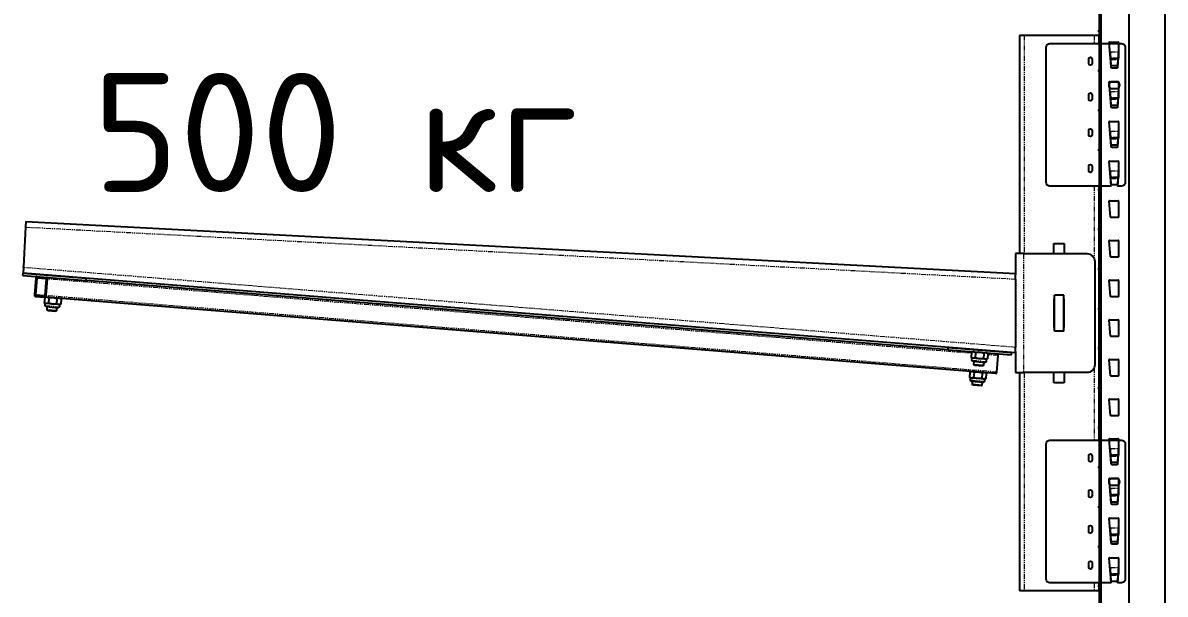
# Model space of a CAD drawing. Header units: millimetres. Extents: x 2140 to 223837, y 2113 to 170313.
# Drawn here: x 218624 to 220064, y 113335 to 114055 of the extents above; entities that cross this region are included whole.
import ezdxf

# ---------------------------------------------------------------- set-up
doc = ezdxf.new("R2010")
doc.units = ezdxf.units.MM
doc.linetypes.add('PHANTOM', pattern=[12.7, 6.35, -1.27, 1.27, -1.27, 1.27, -1.27])
doc.layers.add('0_ANNOT_Dimensions', color=7, linetype='Continuous')
doc.layers.add('2.Стойка', color=7, linetype='Continuous')
doc.styles.get("Standard").update_dxf_attribs({"font": 'isocpeur.ttf'})

# ---------------------------------------------------------------- blocks, each defined once
blk = doc.blocks.new('*U491')
at = {"layer": '2.Стойка', "color": 0, "linetype": 'ByBlock'}
for p, q in [((-120, 0), (-120, 12200)), ((-118, 0), (-118, 12200)), ((-82.7, 0), (-82.7, 12200)), ((-37.3, 0), (-37.3, 12200)), ((-122, 4315), (-118, 4315)), ((-120, 4320.5), (-118, 4320.5)), ((-120, 4309.5), (-118, 4309.5)), ((-106.1, 4280.5), (-108, 4300.5)), ((-107.5, 4301), (-96.5, 4301)), ((-96, 4300.5), (-96, 4280.5)), ((-96.5, 4280), (-105.6, 4280)), ((-122, 4265), (-118, 4265)), ((-120, 4270.5), (-118, 4270.5)), ((-120, 4259.5), (-118, 4259.5)), ((-106.1, 4230.5), (-108, 4250.5)), ((-107.5, 4251), (-96.5, 4251)), ((-96, 4250.5), (-96, 4230.5)), ((-120, 4220.5), (-118, 4220.5)), ((-96.5, 4230), (-105.6, 4230)), ((-122, 4215), (-118, 4215)), ((-120, 4209.5), (-118, 4209.5)), ((-106.1, 4180.5), (-108, 4200.5)), ((-107.5, 4201), (-96.5, 4201)), ((-96, 4200.5), (-96, 4180.5)), ((-96.5, 4180), (-105.6, 4180)), ((-122, 4165), (-118, 4165)), ((-120, 4170.5), (-118, 4170.5)), ((-120, 4159.5), (-118, 4159.5)), ((-106.1, 4130.5), (-108, 4150.5)), ((-107.5, 4151), (-96.5, 4151)), ((-96, 4150.5), (-96, 4130.5)), ((-120, 4120.5), (-118, 4120.5)), ((-96.5, 4130), (-105.6, 4130)), ((-122, 4115), (-118, 4115)), ((-120, 4109.5), (-118, 4109.5)), ((-106.1, 4080.5), (-108, 4100.5)), ((-107.5, 4101), (-96.5, 4101)), ((-96, 4100.5), (-96, 4080.5)), ((-96.5, 4080), (-105.6, 4080)), ((-122, 4065), (-118, 4065)), ((-120, 4070.5), (-118, 4070.5)), ((-120, 4059.5), (-118, 4059.5)), ((-106.1, 4030.5), (-108, 4050.5)), ((-107.5, 4051), (-96.5, 4051)), ((-96, 4050.5), (-96, 4030.5)), ((-120, 4020.5), (-118, 4020.5)), ((-96.5, 4030), (-105.6, 4030)), ((-122, 4015), (-118, 4015)), ((-120, 4009.5), (-118, 4009.5)), ((-106.1, 3980.5), (-108, 4000.5)), ((-107.5, 4001), (-96.5, 4001)), ((-96, 4000.5), (-96, 3980.5)), ((-96.5, 3980), (-105.6, 3980)), ((-122, 3965), (-118, 3965)), ((-120, 3970.5), (-118, 3970.5)), ((-120, 3959.5), (-118, 3959.5)), ((-106.1, 3930.5), (-108, 3950.5)), ((-107.5, 3951), (-96.5, 3951)), ((-96, 3950.5), (-96, 3930.5)), ((-120, 3920.5), (-118, 3920.5)), ((-96.5, 3930), (-105.6, 3930)), ((-122, 3915), (-118, 3915)), ((-120, 3909.5), (-118, 3909.5)), ((-106.1, 3880.5), (-108, 3900.5)), ((-107.5, 3901), (-96.5, 3901)), ((-96, 3900.5), (-96, 3880.5)), ((-96.5, 3880), (-105.6, 3880)), ((-122, 3865), (-118, 3865)), ((-120, 3870.5), (-118, 3870.5)), ((-120, 3859.5), (-118, 3859.5)), ((-106.1, 3830.5), (-108, 3850.5)), ((-107.5, 3851), (-96.5, 3851)), ((-96, 3850.5), (-96, 3830.5)), ((-120, 3820.5), (-118, 3820.5)), ((-96.5, 3830), (-105.6, 3830)), ((-122, 3815), (-118, 3815)), ((-120, 3809.5), (-118, 3809.5)), ((-106.1, 3780.5), (-108, 3800.5)), ((-107.5, 3801), (-96.5, 3801)), ((-96, 3800.5), (-96, 3780.5)), ((-96.5, 3780), (-105.6, 3780)), ((-122, 3765), (-118, 3765)), ((-120, 3770.5), (-118, 3770.5)), ((-120, 3759.5), (-118, 3759.5)), ((-106.1, 3730.5), (-108, 3750.5)), ((-107.5, 3751), (-96.5, 3751)), ((-96, 3750.5), (-96, 3730.5)), ((-120, 3720.5), (-118, 3720.5)), ((-96.5, 3730), (-105.6, 3730)), ((-122, 3715), (-118, 3715)), ((-120, 3709.5), (-118, 3709.5)), ((-106.1, 3680.5), (-108, 3700.5)), ((-107.5, 3701), (-96.5, 3701)), ((-96, 3700.5), (-96, 3680.5)), ((-96.5, 3680), (-105.6, 3680)), ((-122, 3665), (-118, 3665)), ((-120, 3670.5), (-118, 3670.5)), ((-120, 3659.5), (-118, 3659.5)), ((-106.1, 3630.5), (-108, 3650.5)), ((-107.5, 3651), (-96.5, 3651)), ((-96, 3650.5), (-96, 3630.5)), ((-96.5, 3630), (-105.6, 3630)), ((-120, 3620.5), (-118, 3620.5)), ((-122, 3615), (-118, 3615)), ((-120, 3609.5), (-118, 3609.5))]:
    blk.add_line(p, q, dxfattribs=at)
for centre, start, end in [((-107.5, 4300.5), 90, 185.4403), ((-96.5, 4300.5), 0, 90), ((-105.6, 4280.5), 185.4403, 270), ((-96.5, 4280.5), 270, 0), ((-107.5, 4250.5), 90, 185.4403), ((-96.5, 4250.5), 0, 90), ((-105.6, 4230.5), 185.4403, 270), ((-96.5, 4230.5), 270, 0), ((-107.5, 4200.5), 90, 185.4403), ((-96.5, 4200.5), 0, 90), ((-105.6, 4180.5), 185.4403, 270), ((-96.5, 4180.5), 270, 0), ((-107.5, 4150.5), 90, 185.4403), ((-96.5, 4150.5), 0, 90), ((-105.6, 4130.5), 185.4403, 270), ((-96.5, 4130.5), 270, 0), ((-107.5, 4100.5), 90, 185.4403), ((-96.5, 4100.5), 0, 90), ((-105.6, 4080.5), 185.4403, 270), ((-96.5, 4080.5), 270, 0), ((-107.5, 4050.5), 90, 185.4403), ((-96.5, 4050.5), 0, 90), ((-105.6, 4030.5), 185.4403, 270), ((-96.5, 4030.5), 270, 0), ((-107.5, 4000.5), 90, 185.4403), ((-96.5, 4000.5), 0, 90), ((-105.6, 3980.5), 185.4403, 270), ((-96.5, 3980.5), 270, 0), ((-107.5, 3950.5), 90, 185.4403), ((-96.5, 3950.5), 0, 90), ((-105.6, 3930.5), 185.4403, 270), ((-96.5, 3930.5), 270, 0), ((-107.5, 3900.5), 90, 185.4403), ((-96.5, 3900.5), 0, 90), ((-105.6, 3880.5), 185.4403, 270), ((-96.5, 3880.5), 270, 0), ((-107.5, 3850.5), 90, 185.4403), ((-96.5, 3850.5), 0, 90), ((-105.6, 3830.5), 185.4403, 270), ((-96.5, 3830.5), 270, 0), ((-107.5, 3800.5), 90, 185.4403), ((-96.5, 3800.5), 0, 90), ((-105.6, 3780.5), 185.4403, 270), ((-96.5, 3780.5), 270, 0), ((-107.5, 3750.5), 90, 185.4403), ((-96.5, 3750.5), 0, 90), ((-105.6, 3730.5), 185.4403, 270), ((-96.5, 3730.5), 270, 0), ((-107.5, 3700.5), 90, 185.4403), ((-96.5, 3700.5), 0, 90), ((-105.6, 3680.5), 185.4403, 270), ((-96.5, 3680.5), 270, 0), ((-107.5, 3650.5), 90, 185.4403), ((-96.5, 3650.5), 0, 90), ((-105.6, 3630.5), 185.4403, 270), ((-96.5, 3630.5), 270, 0)]:
    blk.add_arc(centre, 0.5, start, end, dxfattribs=at)
blk = doc.blocks.new('Торцевая Консоль')
at = {"color": 7, "linetype": 'Continuous', "lineweight": 25}
for p, q in [((1, 44.3), (1, 34.3)), ((1, 44.3), (7, 44.3)), ((7, 44.3), (95, 44.3)), ((95, 44.3), (101, 44.3)), ((101, 44.3), (101, -230.7)), ((-32.5, 29.3), (-32.5, -140.7)), ((62.5, 34.3), (-27.5, 34.3)), ((67.5, -140.7), (67.5, 29.3)), ((-23.8, 23.6), (-23.8, 22.6)), ((-23.8, 22.6), (-22.8, 4.2)), ((-23.4, 16.1), (-22.7, 4.2)), ((-23.4, 15.7), (-23.3, 15.2)), ((-14.7, 4.2), (-14, 16.1)), ((-14.6, 4.2), (-13.6, 22.6)), ((-14.1, 15.2), (-14, 15.7)), ((-13.6, 23.6), (-13.6, 22.6)), ((9.5, 14.8), (9.5, 8.8)), ((13.5, 8.8), (13.5, 14.8)), ((-23.2, 14), (-22.8, 7.2)), ((-15.3, 6.5), (-22.1, 6.5)), ((-15.4, 3.5), (-22, 3.5)), ((-14.6, 7.2), (-14.2, 14)), ((-14.1, -13.8), (-22.9, -13.8)), ((-23.8, -26.4), (-23.8, -27.4)), ((-23.8, -27.4), (-22.8, -45.8)), ((-22.9, -23), (-14.1, -23)), ((-14.6, -45.8), (-13.6, -27.4)), ((-13.6, -26.4), (-13.6, -27.4)), ((-23.4, -33.9), (-22.7, -45.8)), ((-23.4, -34.3), (-23.3, -34.8)), ((-23.2, -36), (-22.8, -42.8)), ((-14.7, -45.8), (-14, -33.9)), ((-14.6, -42.8), (-14.2, -36)), ((-14.1, -34.8), (-14, -34.3)), ((9.5, -30.2), (9.5, -36.2)), ((13.5, -36.2), (13.5, -30.2)), ((-15.3, -43.5), (-22.1, -43.5)), ((-15.4, -46.5), (-22, -46.5)), ((-23.8, -76.4), (-23.8, -77.4)), ((-23.8, -77.4), (-22.8, -95.8)), ((-23.4, -83.9), (-22.7, -95.8)), ((-23.4, -84.3), (-23.3, -84.8)), ((-23.2, -86), (-22.8, -92.8)), ((-14.7, -95.8), (-14, -83.9)), ((-14.6, -95.8), (-13.6, -77.4)), ((-14.6, -92.8), (-14.2, -86)), ((-14.1, -84.8), (-14, -84.3)), ((-13.6, -76.4), (-13.6, -77.4)), ((9.5, -75.2), (9.5, -81.2)), ((13.5, -81.2), (13.5, -75.2)), ((-15.3, -93.5), (-22.1, -93.5)), ((-15.4, -96.5), (-22, -96.5)), ((-23.8, -126.4), (-23.8, -127.4)), ((-23.8, -127.4), (-22.8, -145.7)), ((-14.6, -145.7), (-13.6, -127.4)), ((-13.6, -126.4), (-13.6, -127.4)), ((9.5, -120.2), (9.5, -126.2)), ((13.5, -126.2), (13.5, -120.2)), ((-23.4, -133.9), (-22.7, -145.7)), ((-23.4, -134.3), (-23.3, -134.8)), ((-23.2, -136), (-22.8, -142.8)), ((-15.3, -143.5), (-22.1, -143.5)), ((-14.7, -145.7), (-14, -133.9)), ((-14.6, -142.8), (-14.2, -136)), ((-14.1, -134.8), (-14, -134.3)), ((-27.5, -145.7), (-22.8, -145.7)), ((-22.7, -145.7), (-22.8, -145.7)), ((-14.6, -145.7), (-14.7, -145.7)), ((-14.6, -145.7), (62.5, -145.7)), ((1, -145.7), (1, -465.7)), ((1353.8, -190.3), (106, -255.7)), ((1353.8, -190.3), (1354.2, -197.2)), ((1354.2, -197.2), (1356.8, -246.7)), ((57.5, -217.7), (44.5, -217.7)), ((44.5, -217.7), (44.5, -230.7)), ((57.5, -230.7), (57.5, -217.7)), ((6, -240.7), (6, -370.7)), ((96, -230.7), (16, -230.7)), ((96, -230.7), (106, -230.7)), ((106, -230.7), (106, -257.3)), ((106, -355.8), (1357.4, -255.2)), ((106, -262.7), (106, -257.3)), ((1357.4, -255.2), (1277.7, -261.6)), ((1357.7, -258.1), (1277.9, -264.6)), ((1356.9, -248.2), (1356.8, -246.7)), ((1356.9, -248.2), (1357.4, -255.2)), ((1357.7, -258.1), (1357.4, -255.2)), ((106, -262.7), (106, -348.8)), ((191, -352), (1277.9, -264.6)), ((1277.9, -264.6), (1277.7, -261.6)), ((1328.4, -283.6), (1326.7, -262.6)), ((1327.9, -262.5), (1340.2, -261.6)), ((1329.6, -283.5), (1327.9, -262.5)), ((1340.2, -261.6), (1341.8, -282.5)), ((1341.3, -261.5), (1343, -282.4)), ((44.5, -287.7), (45, -287.7)), ((44.5, -323.7), (44.5, -287.7)), ((45, -328.2), (45, -283.2)), ((45, -283.2), (57, -283.2)), ((57, -328.2), (57, -283.2)), ((57, -287.7), (57.5, -287.7)), ((57.5, -287.7), (57.5, -323.7)), ((130.8, -381.9), (1329.7, -285.5)), ((1310.7, -287), (1309.4, -287.9)), ((1309.4, -287.9), (1309.9, -294.3)), ((1314.6, -287.5), (1315.1, -293.9)), ((1325, -286.7), (1325.5, -293.1)), ((1330.1, -286.2), (1328.7, -285.6)), ((1341.8, -282.5), (1329.6, -283.5)), ((1342, -284.5), (1329.7, -285.5)), ((1330.1, -286.2), (1330.7, -292.7)), ((1309.9, -294.3), (1311.4, -295)), ((1311.4, -295), (1312.6, -294.9)), ((1311.4, -295), (1311.6, -297.6)), ((1312.6, -294.9), (1320.4, -294.3)), ((1328.4, -297.5), (1313, -298.8)), ((1314.8, -298.6), (1315.1, -302.9)), ((1315.1, -302.9), (1327.1, -301.9)), ((1320.4, -294.3), (1328.1, -293.7)), ((1326.3, -302.8), (1327.1, -301.9)), ((1327.1, -301.9), (1326.8, -297.7)), ((1327.1, -301.9), (1327.1, -301.9)), ((1328.1, -293.7), (1329.3, -293.6)), ((1329.3, -293.6), (1330.7, -292.7)), ((1329.5, -296.1), (1329.3, -293.6)), ((1315.1, -302.9), (1316, -303.6)), ((1316, -303.6), (1326.3, -302.8)), ((1326.3, -302.8), (1326.3, -302.8)), ((45, -323.7), (44.5, -323.7)), ((45, -328.2), (57, -328.2)), ((57.5, -323.7), (57, -323.7)), ((106, -354.1), (106, -380.7)), ((190.7, -349), (111, -355.4)), ((111.2, -358.4), (111, -355.4)), ((191, -352), (111.2, -358.4)), ((129.5, -380), (127.8, -359.1)), ((142.1, -355.9), (140.8, -356.8)), ((140.8, -356.8), (141.3, -363.2)), ((146, -356.4), (146.5, -362.8)), ((156.3, -355.6), (156.9, -362)), ((161.5, -355.1), (160.1, -354.4)), ((161.5, -355.1), (162, -361.6)), ((191, -352), (190.7, -349)), ((141.3, -363.2), (142.8, -363.9)), ((142.8, -363.9), (144, -363.8)), ((142.8, -363.9), (143, -366.5)), ((144, -363.8), (151.7, -363.2)), ((159.7, -366.4), (144.4, -367.7)), ((146.1, -367.5), (146.4, -371.8)), ((146.4, -371.8), (158.4, -370.8)), ((146.4, -371.8), (147.3, -372.5)), ((147.3, -372.5), (157.6, -371.7)), ((151.7, -363.2), (159.5, -362.6)), ((157.6, -371.7), (158.4, -370.8)), ((157.6, -371.7), (157.6, -371.7)), ((158.4, -370.8), (158, -366.6)), ((158.4, -370.8), (158.4, -370.8)), ((159.5, -362.6), (160.7, -362.5)), ((160.7, -362.5), (162, -361.6)), ((160.9, -365), (160.7, -362.5)), ((16, -380.7), (96, -380.7)), ((44.5, -380.7), (44.5, -393.7)), ((57.5, -393.7), (57.5, -380.7)), ((106, -380.7), (96, -380.7)), ((101, -380.7), (101, -655.7)), ((144.1, -380.8), (142.8, -381.7)), ((142.8, -381.7), (143.3, -388.1)), ((143.3, -388.1), (144.8, -388.8)), ((144.8, -388.8), (146, -388.7)), ((144.8, -388.8), (145, -391.4)), ((146, -388.7), (153.7, -388.1)), ((148, -381.3), (148.5, -387.7)), ((153.7, -388.1), (161.5, -387.5)), ((158.3, -380.5), (158.9, -386.9)), ((161.5, -387.5), (162.7, -387.4)), ((163.5, -380.1), (162.1, -379.4)), ((162.7, -387.4), (164, -386.5)), ((162.9, -389.9), (162.7, -387.4)), ((163.5, -380.1), (164, -386.5)), ((44.5, -393.7), (57.5, -393.7)), ((161.7, -391.3), (146.4, -392.6)), ((148.1, -392.4), (148.4, -396.7)), ((148.4, -396.7), (160.4, -395.7)), ((148.4, -396.7), (149.3, -397.5)), ((149.3, -397.5), (159.6, -396.6)), ((159.6, -396.6), (160.4, -395.7)), ((159.6, -396.6), (159.6, -396.6)), ((160.4, -395.7), (160, -391.5)), ((160.4, -395.7), (160.4, -395.7)), ((-32.5, -470.7), (-32.5, -640.7)), ((62.5, -465.7), (-27.5, -465.7)), ((67.5, -640.7), (67.5, -470.7)), ((-23.8, -476.4), (-23.8, -477.4)), ((-23.8, -477.4), (-22.8, -495.8)), ((-23.4, -483.9), (-22.7, -495.8)), ((-23.4, -484.3), (-23.3, -484.8)), ((-23.2, -486), (-22.8, -492.8)), ((-14.7, -495.8), (-14, -483.9)), ((-14.6, -495.8), (-13.6, -477.4)), ((-14.6, -492.8), (-14.2, -486)), ((-14.1, -484.8), (-14, -484.3)), ((-13.6, -476.4), (-13.6, -477.4)), ((9.5, -485.2), (9.5, -491.2)), ((13.5, -491.2), (13.5, -485.2)), ((-15.3, -493.5), (-22.1, -493.5)), ((-15.4, -496.5), (-22, -496.5)), ((-14.1, -513.8), (-22.9, -513.8)), ((-23.8, -526.4), (-23.8, -527.4)), ((-23.8, -527.4), (-22.8, -545.8)), ((-22.9, -523), (-14.1, -523)), ((-14.6, -545.8), (-13.6, -527.4)), ((-13.6, -526.4), (-13.6, -527.4)), ((9.5, -530.2), (9.5, -536.2)), ((13.5, -536.2), (13.5, -530.2)), ((-23.4, -533.9), (-22.7, -545.8)), ((-23.4, -534.3), (-23.3, -534.8)), ((-23.2, -536), (-22.8, -542.8)), ((-15.3, -543.5), (-22.1, -543.5)), ((-15.4, -546.5), (-22, -546.5)), ((-14.7, -545.8), (-14, -533.9)), ((-14.6, -542.8), (-14.2, -536)), ((-14.1, -534.8), (-14, -534.3)), ((9.5, -575.2), (9.5, -581.2)), ((13.5, -581.2), (13.5, -575.2)), ((-23.8, -576.4), (-23.8, -577.4)), ((-23.8, -577.4), (-22.8, -595.8)), ((-23.4, -583.9), (-22.7, -595.8)), ((-23.4, -584.3), (-23.3, -584.8)), ((-23.2, -586), (-22.8, -592.8)), ((-14.7, -595.8), (-14, -583.9)), ((-14.6, -595.8), (-13.6, -577.4)), ((-14.6, -592.8), (-14.2, -586)), ((-14.1, -584.8), (-14, -584.3)), ((-13.6, -576.4), (-13.6, -577.4)), ((-15.3, -593.5), (-22.1, -593.5)), ((-15.4, -596.5), (-22, -596.5)), ((-23.8, -626.4), (-23.8, -627.4)), ((-23.8, -627.4), (-22.8, -645.7)), ((-14.6, -645.7), (-13.6, -627.4)), ((-13.6, -626.4), (-13.6, -627.4)), ((9.5, -620.2), (9.5, -626.2)), ((13.5, -626.2), (13.5, -620.2)), ((-27.5, -645.7), (-22.8, -645.7)), ((-23.4, -633.9), (-22.7, -645.7)), ((-23.4, -634.3), (-23.3, -634.8)), ((-23.2, -636), (-22.8, -642.8)), ((-22.7, -645.7), (-22.8, -645.7)), ((-15.3, -643.5), (-22.1, -643.5)), ((-14.7, -645.7), (-14, -633.9)), ((-14.6, -645.7), (-14.7, -645.7)), ((-14.6, -642.8), (-14.2, -636)), ((-14.6, -645.7), (62.5, -645.7)), ((-14.1, -634.8), (-14, -634.3)), ((1, -645.7), (1, -655.7)), ((1, -655.7), (7, -655.7)), ((7, -655.7), (95, -655.7)), ((95, -655.7), (101, -655.7))]:
    blk.add_line(p, q, dxfattribs=at)
at = {"color": 8, "linetype": 'PHANTOM', "lineweight": 18}
for p, q in [((7, 44.3), (7, 34.3)), ((95, 44.3), (95, -230.7)), ((-13.6, 23.6), (-23.8, 23.6)), ((-23.4, 15.7), (-14, 15.7)), ((-14.1, 15.2), (-23.3, 15.2)), ((-14.2, 14), (-23.2, 14)), ((-22.7, 4.2), (-22.8, 4.2)), ((-14.6, 4.2), (-14.7, 4.2)), ((-13.6, -26.4), (-23.8, -26.4)), ((-23.4, -34.3), (-14, -34.3)), ((-14.1, -34.8), (-23.3, -34.8)), ((-14.2, -36), (-23.2, -36)), ((-22.7, -45.8), (-22.8, -45.8)), ((-14.6, -45.8), (-14.7, -45.8)), ((-13.6, -76.4), (-23.8, -76.4)), ((-23.4, -84.3), (-14, -84.3)), ((-14.1, -84.8), (-23.3, -84.8)), ((-14.2, -86), (-23.2, -86)), ((-22.7, -95.8), (-22.8, -95.8)), ((-14.6, -95.8), (-14.7, -95.8)), ((-13.6, -126.4), (-23.8, -126.4)), ((-23.4, -134.3), (-14, -134.3)), ((-14.1, -134.8), (-23.3, -134.8)), ((-14.2, -136), (-23.2, -136)), ((7, -145.7), (7, -236.3)), ((1354.2, -197.2), (106, -262.7)), ((96, -230.7), (96, -380.7)), ((106, -348.8), (1356.9, -248.2)), ((161.6, -356.3), (1326.7, -262.6)), ((1327.9, -262.5), (1340.2, -261.6)), ((129.5, -380), (1328.4, -283.6)), ((1329.6, -283.5), (1341.8, -282.5)), ((1329.5, -296.1), (1311.6, -297.6)), ((127.8, -359.1), (140.9, -358)), ((160.9, -365), (143, -366.5)), ((7, -375), (7, -465.7)), ((95, -380.7), (95, -655.7)), ((162.9, -389.9), (145, -391.4)), ((-13.6, -476.4), (-23.8, -476.4)), ((-23.4, -484.3), (-14, -484.3)), ((-14.1, -484.8), (-23.3, -484.8)), ((-14.2, -486), (-23.2, -486)), ((-22.7, -495.8), (-22.8, -495.8)), ((-14.6, -495.8), (-14.7, -495.8)), ((-13.6, -526.4), (-23.8, -526.4)), ((-23.4, -534.3), (-14, -534.3)), ((-14.1, -534.8), (-23.3, -534.8)), ((-14.2, -536), (-23.2, -536)), ((-22.7, -545.8), (-22.8, -545.8)), ((-14.6, -545.8), (-14.7, -545.8)), ((-13.6, -576.4), (-23.8, -576.4)), ((-23.4, -584.3), (-14, -584.3)), ((-14.1, -584.8), (-23.3, -584.8)), ((-14.2, -586), (-23.2, -586)), ((-22.7, -595.8), (-22.8, -595.8)), ((-14.6, -595.8), (-14.7, -595.8)), ((-13.6, -626.4), (-23.8, -626.4)), ((-23.4, -634.3), (-14, -634.3)), ((-14.1, -634.8), (-23.3, -634.8)), ((-14.2, -636), (-23.2, -636)), ((7, -645.7), (7, -655.7))]:
    blk.add_line(p, q, dxfattribs=at)
at = {"color": 7, "linetype": 'Continuous', "lineweight": 25, "flags": 128}
for points in [[(1326.7, -262.6), (1326.7, -262.3), (1326.8, -261.9), (1326.8, -261.5), (1327, -261.2), (1327.1, -260.9), (1327.3, -260.7), (1327.5, -260.6), (1327.7, -260.6)], [(1340, -259.6), (1340.2, -259.6), (1340.5, -259.7), (1340.7, -259.9), (1340.9, -260.1), (1341, -260.4), (1341.2, -260.7), (1341.3, -261.1), (1341.3, -261.5)], [(1329.7, -285.5), (1329.5, -285.5), (1329.3, -285.4), (1329.1, -285.2), (1328.9, -285), (1328.7, -284.7), (1328.6, -284.3), (1328.5, -284), (1328.4, -283.6)], [(1343, -282.4), (1343, -282.8), (1343, -283.2), (1342.9, -283.5), (1342.8, -283.8), (1342.6, -284.1), (1342.4, -284.3), (1342.2, -284.4), (1342, -284.5)], [(127.8, -359.1), (127.8, -358.7), (127.8, -358.3), (127.9, -357.9), (128, -357.6), (128.2, -357.4), (128.4, -357.2), (128.6, -357), (128.8, -357)], [(130.8, -381.9), (130.6, -381.9), (130.4, -381.8), (130.1, -381.6), (129.9, -381.4), (129.8, -381.1), (129.6, -380.7), (129.5, -380.4), (129.5, -380)]]:
    blk.add_lwpolyline(points, dxfattribs=at)
at = {"color": 7, "linetype": 'Continuous', "lineweight": 25}
for centre, radius, start, end in [((-27.5, 29.3), 5, 90, 180), ((62.5, 29.3), 5, 0, 90), ((11.5, 14.8), 2, 0, 180), ((11.5, 8.8), 2, 180, 0), ((-19, -18.4), 6, 129.9445, 230.0555), ((-18, -18.4), 6, 309.9445, 50.0555), ((11.5, -30.2), 2, 0, 180), ((11.5, -36.2), 2, 180, 0), ((11.5, -75.2), 2, 0, 180), ((11.5, -81.2), 2, 180, 0), ((11.5, -120.2), 2, 0, 180), ((11.5, -126.2), 2, 180, 0), ((-27.5, -140.7), 5, 180, 270), ((62.5, -140.7), 5, 270, 0), ((16, -240.7), 10, 90, 180), ((1327.9, -262.5), 0.000882, 113.1436, 195.3344), ((1340.2, -261.6), 0.000882, 353.8605, 76.0513), ((1329.6, -283.5), 0.000882, 173.8605, 256.0513), ((1341.8, -282.5), 0.000882, 293.1436, 15.3344), ((1312.9, -297.5), 1.29, 184.5975, 274.5975), ((1328.3, -296.2), 1.29, 274.5975, 4.5975), ((16, -370.7), 10, 180, 270), ((144.3, -366.4), 1.29, 184.5975, 274.5975), ((159.6, -365.1), 1.29, 274.5975, 4.5975), ((146.3, -391.3), 1.29, 184.5975, 274.5975), ((161.6, -390.1), 1.29, 274.5975, 4.5975), ((-27.5, -470.7), 5, 90, 180), ((62.5, -470.7), 5, 0, 90), ((11.5, -485.2), 2, 0, 180), ((11.5, -491.2), 2, 180, 0), ((-19, -518.4), 6, 129.9445, 230.0555), ((-18, -518.4), 6, 309.9445, 50.0555), ((11.5, -530.2), 2, 0, 180), ((11.5, -536.2), 2, 180, 0), ((11.5, -575.2), 2, 0, 180), ((11.5, -581.2), 2, 180, 0), ((11.5, -620.2), 2, 0, 180), ((11.5, -626.2), 2, 180, 0), ((-27.5, -640.7), 5, 180, 270), ((62.5, -640.7), 5, 270, 0)]:
    blk.add_arc(centre, radius, start, end, dxfattribs=at)
for centre, major_axis, ratio, start_param, end_param in [((-23.7, 23.6), (-0.49, 9), 0.014521, 1.677936, 2.551772), ((-23.7, 23.6), (-0.49, 9), 0.014521, 2.551772, 2.642656), ((-23.2, 13.4), (-0.11, 2), 0.014521, 4.973399, 5.784249), ((-14.2, 13.4), (0.11, 2), 0.014521, 0.498937, 1.309786), ((-13.7, 23.6), (0.49, 9), 0.014521, 3.731413, 4.605249), ((-13.7, 23.6), (0.49, 9), 0.014521, 3.640529, 3.731413), ((-22.1, 7.2), (0.539, -0.524), 0.996104, 3.968676, 5.485179), ((-22, 4.2), (0.75, 0), 0.999894, 3.195886, 4.712389), ((-22, 4.2), (0.75, 0), 0.999894, 3.195886, 4.712389), ((-15.4, 4.2), (0.75, 0), 0.999894, 4.712389, 6.228892), ((-15.4, 4.2), (0.75, 0), 0.999894, 4.712389, 6.228892), ((-15.3, 7.2), (0.539, 0.524), 0.996104, 3.939599, 5.456102), ((-23.7, -26.4), (-0.49, 9), 0.014521, 1.677936, 2.551772), ((-13.7, -26.4), (0.49, 9), 0.014521, 3.731413, 4.605249), ((-23.7, -26.4), (-0.49, 9), 0.014521, 2.551772, 2.642656), ((-23.2, -36.6), (-0.11, 2), 0.014521, 4.973399, 5.784249), ((-22.1, -42.8), (0.539, -0.524), 0.996104, 3.968676, 5.485179), ((-15.3, -42.8), (0.539, 0.524), 0.996104, 3.939599, 5.456102), ((-14.2, -36.6), (0.11, 2), 0.014521, 0.498937, 1.309786), ((-13.7, -26.4), (0.49, 9), 0.014521, 3.640529, 3.731413), ((-22, -45.8), (0.75, 0), 0.999894, 3.195886, 4.712389), ((-22, -45.8), (0.75, 0), 0.999894, 3.195886, 4.712389), ((-15.4, -45.8), (0.75, 0), 0.999894, 4.712389, 6.228892), ((-15.4, -45.8), (0.75, 0), 0.999894, 4.712389, 6.228892), ((-23.7, -76.4), (-0.49, 9), 0.014521, 1.677936, 2.551772), ((-23.7, -76.4), (-0.49, 9), 0.014521, 2.551772, 2.642656), ((-23.2, -86.6), (-0.11, 2), 0.014521, 4.973399, 5.784249), ((-14.2, -86.6), (0.11, 2), 0.014521, 0.498937, 1.309786), ((-13.7, -76.4), (0.49, 9), 0.014521, 3.731413, 4.605249), ((-13.7, -76.4), (0.49, 9), 0.014521, 3.640529, 3.731413), ((-22.1, -92.8), (0.539, -0.524), 0.996104, 3.968676, 5.485179), ((-22, -95.8), (0.75, 0), 0.999894, 3.195886, 4.712389), ((-22, -95.8), (0.75, 0), 0.999894, 3.195886, 4.712389), ((-15.4, -95.8), (0.75, 0), 0.999894, 4.712389, 6.228892), ((-15.4, -95.8), (0.75, 0), 0.999894, 4.712389, 6.228892), ((-15.3, -92.8), (0.539, 0.524), 0.996104, 3.939599, 5.456102), ((-23.7, -126.4), (-0.49, 9), 0.014521, 1.677936, 2.551772), ((-13.7, -126.4), (0.49, 9), 0.014521, 3.731413, 4.605249), ((-23.7, -126.4), (-0.49, 9), 0.014521, 2.551772, 2.642656), ((-23.2, -136.6), (-0.11, 2), 0.014521, 4.973399, 5.784249), ((-22.1, -142.8), (0.539, -0.524), 0.996104, 3.968676, 5.485179), ((-15.3, -142.8), (0.539, 0.524), 0.996104, 3.939599, 5.456102), ((-14.2, -136.6), (0.11, 2), 0.014521, 0.498937, 1.309786), ((-13.7, -126.4), (0.49, 9), 0.014521, 3.640529, 3.731413), ((-23.7, -476.4), (-0.49, 9), 0.014521, 1.677936, 2.551772), ((-23.7, -476.4), (-0.49, 9), 0.014521, 2.551772, 2.642656), ((-23.2, -486.6), (-0.11, 2), 0.014521, 4.973399, 5.784249), ((-14.2, -486.6), (0.11, 2), 0.014521, 0.498937, 1.309786), ((-13.7, -476.4), (0.49, 9), 0.014521, 3.731413, 4.605249), ((-13.7, -476.4), (0.49, 9), 0.014521, 3.640529, 3.731413), ((-22.1, -492.8), (0.539, -0.524), 0.996104, 3.968676, 5.485179), ((-22, -495.8), (0.75, 0), 0.999894, 3.195886, 4.712389), ((-22, -495.8), (0.75, 0), 0.999894, 3.195886, 4.712389), ((-15.4, -495.8), (0.75, 0), 0.999894, 4.712389, 6.228892), ((-15.4, -495.8), (0.75, 0), 0.999894, 4.712389, 6.228892), ((-15.3, -492.8), (0.539, 0.524), 0.996104, 3.939599, 5.456102), ((-23.7, -526.4), (-0.49, 9), 0.014521, 1.677936, 2.551772), ((-13.7, -526.4), (0.49, 9), 0.014521, 3.731413, 4.605249), ((-23.7, -526.4), (-0.49, 9), 0.014521, 2.551772, 2.642656), ((-23.2, -536.6), (-0.11, 2), 0.014521, 4.973399, 5.784249), ((-22.1, -542.8), (0.539, -0.524), 0.996104, 3.968676, 5.485179), ((-22, -545.8), (0.75, 0), 0.999894, 3.195886, 4.712389), ((-22, -545.8), (0.75, 0), 0.999894, 3.195886, 4.712389), ((-15.4, -545.8), (0.75, 0), 0.999894, 4.712389, 6.228892), ((-15.4, -545.8), (0.75, 0), 0.999894, 4.712389, 6.228892), ((-15.3, -542.8), (0.539, 0.524), 0.996104, 3.939599, 5.456102), ((-14.2, -536.6), (0.11, 2), 0.014521, 0.498937, 1.309786), ((-13.7, -526.4), (0.49, 9), 0.014521, 3.640529, 3.731413), ((-23.7, -576.4), (-0.49, 9), 0.014521, 1.677936, 2.551772), ((-23.7, -576.4), (-0.49, 9), 0.014521, 2.551772, 2.642656), ((-23.2, -586.6), (-0.11, 2), 0.014521, 4.973399, 5.784249), ((-14.2, -586.6), (0.11, 2), 0.014521, 0.498937, 1.309786), ((-13.7, -576.4), (0.49, 9), 0.014521, 3.731413, 4.605249), ((-13.7, -576.4), (0.49, 9), 0.014521, 3.640529, 3.731413), ((-22.1, -592.8), (0.539, -0.524), 0.996104, 3.968676, 5.485179), ((-22, -595.8), (0.75, 0), 0.999894, 3.195886, 4.712389), ((-22, -595.8), (0.75, 0), 0.999894, 3.195886, 4.712389), ((-15.4, -595.8), (0.75, 0), 0.999894, 4.712389, 6.228892), ((-15.4, -595.8), (0.75, 0), 0.999894, 4.712389, 6.228892), ((-15.3, -592.8), (0.539, 0.524), 0.996104, 3.939599, 5.456102), ((-23.7, -626.4), (-0.49, 9), 0.014521, 1.677936, 2.551772), ((-13.7, -626.4), (0.49, 9), 0.014521, 3.731413, 4.605249), ((-23.7, -626.4), (-0.49, 9), 0.014521, 2.551772, 2.642656), ((-23.2, -636.6), (-0.11, 2), 0.014521, 4.973399, 5.784249), ((-22.1, -642.8), (0.539, -0.524), 0.996104, 3.968676, 5.485179), ((-15.3, -642.8), (0.539, 0.524), 0.996104, 3.939599, 5.456102), ((-14.2, -636.6), (0.11, 2), 0.014521, 0.498937, 1.309786), ((-13.7, -626.4), (0.49, 9), 0.014521, 3.640529, 3.731413)]:
    blk.add_ellipse(centre, major_axis=major_axis, ratio=ratio, start_param=start_param, end_param=end_param, dxfattribs=at)
for points, knots in [([(1309.4, -287.9), (1309.8, -287.7), (1310.6, -287.1), (1311.5, -287), (1311.9, -286.9)], [0, 0, 0, 0, 0.495458, 1, 1, 1, 1]), ([(1311.9, -286.9), (1312, -286.9), (1312.5, -286.9), (1313.4, -287), (1314.2, -287.3), (1314.6, -287.5)], [0, 0, 0, 0, 0.07009, 0.530784, 1, 1, 1, 1]), ([(1314.6, -287.5), (1315, -287.3), (1316.7, -286.7), (1318.4, -286.5), (1319.7, -286.3)], [0, 0, 0, 0, 0.2575513, 1, 1, 1, 1]), ([(1319.7, -286.3), (1320.2, -286.3), (1321.9, -286.2), (1323.7, -286.4), (1325, -286.7)], [0, 0, 0, 0, 0.268634, 1, 1, 1, 1]), ([(1325, -286.7), (1325.4, -286.4), (1326.2, -285.9), (1327, -285.7), (1327.5, -285.7)], [0, 0, 0, 0, 0.495458, 1, 1, 1, 1]), ([(1327.5, -285.7), (1327.5, -285.7), (1328, -285.6), (1328.9, -285.7), (1329.7, -286.1), (1330.1, -286.2)], [0, 0, 0, 0, 0.07009, 0.530784, 1, 1, 1, 1]), ([(1309.9, -294.3), (1310.4, -294.5), (1311.3, -294.9), (1312.1, -294.9), (1312.6, -294.9)], [0, 0, 0, 0, 0.495458, 1, 1, 1, 1]), ([(1312.6, -294.9), (1312.6, -294.9), (1313.1, -294.9), (1314, -294.6), (1314.7, -294.1), (1315.1, -293.9)], [0, 0, 0, 0, 0.07009, 0.530784, 1, 1, 1, 1]), ([(1315.1, -293.9), (1315.6, -294), (1317.3, -294.3), (1319, -294.3), (1320.4, -294.3)], [0, 0, 0, 0, 0.257551, 1, 1, 1, 1]), ([(1320.4, -294.3), (1320.8, -294.2), (1322.6, -294.1), (1324.2, -293.5), (1325.5, -293.1)], [0, 0, 0, 0, 0.268634, 1, 1, 1, 1]), ([(1325.5, -293.1), (1325.9, -293.3), (1326.8, -293.6), (1327.7, -293.7), (1328.1, -293.7)], [0, 0, 0, 0, 0.495458, 1, 1, 1, 1]), ([(1328.1, -293.7), (1328.2, -293.7), (1328.7, -293.6), (1329.5, -293.4), (1330.3, -292.9), (1330.7, -292.7)], [0, 0, 0, 0, 0.07009, 0.530784, 1, 1, 1, 1]), ([(106, -355.8), (106, -355.7), (106.1, -355.5), (106.1, -354.3), (106.1, -352.5), (106.1, -350.6), (106, -349.3), (106, -348.8)], [0, 0, 0, 0, 0.2149752, 0.4299515, 0.6449278, 0.8599041, 1, 1, 1, 1]), ([(140.8, -356.8), (141.2, -356.5), (142, -356), (142.9, -355.9), (143.3, -355.8)], [0, 0, 0, 0, 0.495458, 1, 1, 1, 1]), ([(143.3, -355.8), (143.4, -355.8), (143.9, -355.8), (144.7, -355.9), (145.6, -356.2), (146, -356.4)], [0, 0, 0, 0, 0.07009, 0.530784, 1, 1, 1, 1]), ([(146, -356.4), (146.4, -356.2), (148.1, -355.6), (149.8, -355.4), (151.1, -355.2)], [0, 0, 0, 0, 0.2575513, 1, 1, 1, 1]), ([(151.1, -355.2), (151.6, -355.1), (153.3, -355), (155.1, -355.3), (156.3, -355.6)], [0, 0, 0, 0, 0.268634, 1, 1, 1, 1]), ([(156.3, -355.6), (156.7, -355.3), (157.6, -354.8), (158.4, -354.6), (158.9, -354.5)], [0, 0, 0, 0, 0.495458, 1, 1, 1, 1]), ([(158.9, -354.5), (158.9, -354.5), (159.4, -354.5), (160.3, -354.6), (161.1, -355), (161.5, -355.1)], [0, 0, 0, 0, 0.07009, 0.530784, 1, 1, 1, 1]), ([(141.3, -363.2), (141.8, -363.4), (142.6, -363.8), (143.5, -363.8), (144, -363.8)], [0, 0, 0, 0, 0.495458, 1, 1, 1, 1]), ([(144, -363.8), (144, -363.8), (144.5, -363.8), (145.4, -363.5), (146.1, -363), (146.5, -362.8)], [0, 0, 0, 0, 0.07009, 0.530784, 1, 1, 1, 1]), ([(146.5, -362.8), (146.9, -362.9), (148.7, -363.2), (150.4, -363.2), (151.7, -363.2)], [0, 0, 0, 0, 0.257551, 1, 1, 1, 1]), ([(151.7, -363.2), (152.2, -363.1), (154, -363), (155.6, -362.4), (156.9, -362)], [0, 0, 0, 0, 0.268634, 1, 1, 1, 1]), ([(156.9, -362), (157.3, -362.2), (158.2, -362.5), (159.1, -362.6), (159.5, -362.6)], [0, 0, 0, 0, 0.495458, 1, 1, 1, 1]), ([(159.5, -362.6), (159.6, -362.6), (160, -362.5), (160.9, -362.3), (161.7, -361.8), (162, -361.6)], [0, 0, 0, 0, 0.07009, 0.530784, 1, 1, 1, 1]), ([(142.8, -381.7), (143.2, -381.5), (144, -380.9), (144.9, -380.8), (145.3, -380.7)], [0, 0, 0, 0, 0.495458, 1, 1, 1, 1]), ([(143.3, -388.1), (143.8, -388.3), (144.6, -388.7), (145.5, -388.7), (146, -388.7)], [0, 0, 0, 0, 0.495458, 1, 1, 1, 1]), ([(145.3, -380.7), (145.4, -380.7), (145.9, -380.7), (146.7, -380.8), (147.6, -381.1), (148, -381.3)], [0, 0, 0, 0, 0.07009, 0.530784, 1, 1, 1, 1]), ([(146, -388.7), (146, -388.7), (146.5, -388.7), (147.4, -388.4), (148.1, -388), (148.5, -387.7)], [0, 0, 0, 0, 0.07009, 0.530784, 1, 1, 1, 1]), ([(148, -381.3), (148.4, -381.2), (150.1, -380.5), (151.8, -380.3), (153.1, -380.1)], [0, 0, 0, 0, 0.257551, 1, 1, 1, 1]), ([(148.5, -387.7), (148.9, -387.8), (150.7, -388.1), (152.4, -388.1), (153.7, -388.1)], [0, 0, 0, 0, 0.257551, 1, 1, 1, 1]), ([(153.1, -380.1), (153.6, -380.1), (155.3, -380), (157.1, -380.3), (158.3, -380.5)], [0, 0, 0, 0, 0.268634, 1, 1, 1, 1]), ([(153.7, -388.1), (154.2, -388.1), (156, -387.9), (157.6, -387.3), (158.9, -386.9)], [0, 0, 0, 0, 0.2686336, 1, 1, 1, 1]), ([(158.3, -380.5), (158.7, -380.2), (159.6, -379.7), (160.4, -379.5), (160.9, -379.5)], [0, 0, 0, 0, 0.495458, 1, 1, 1, 1]), ([(158.9, -386.9), (159.3, -387.1), (160.2, -387.5), (161.1, -387.5), (161.5, -387.5)], [0, 0, 0, 0, 0.495458, 1, 1, 1, 1]), ([(160.9, -379.5), (160.9, -379.5), (161.4, -379.4), (162.3, -379.5), (163.1, -379.9), (163.5, -380.1)], [0, 0, 0, 0, 0.07009, 0.530784, 1, 1, 1, 1]), ([(161.5, -387.5), (161.6, -387.5), (162, -387.4), (162.9, -387.2), (163.7, -386.7), (164, -386.5)], [0, 0, 0, 0, 0.07009, 0.530784, 1, 1, 1, 1])]:
    blk.add_open_spline(points, degree=3, knots=knots, dxfattribs=at)
blk = doc.blocks.new('*U1289')
at = {"color": 0, "xscale": -1}
blk.add_blockref('Торцевая Консоль', (662.6, 305.7), dxfattribs=at)
at = {"layer": '0_ANNOT_Dimensions', "color": 1, "insert": (-301.4, 227.8), "char_height": 150, "attachment_point": 5}
blk.add_mtext('\\A1;500 кг', dxfattribs=at)
blk = doc.blocks.new('*U1290')
at = {"color": 0, "linetype": 'ByBlock', "lineweight": -2, "transparency": 16777216}
blk.add_blockref('*U1289', (0, 2700), dxfattribs=at)

msp = doc.modelspace()

# ---------------------------------------------------------------- block references
msp.add_blockref('*U1290', (219319.1, 110988.8))
at = {"layer": '2.Стойка', "color": 0}
msp.add_blockref('*U491', (220101.7, 109729.5), dxfattribs=at)

doc.saveas('drawing.dxf')
